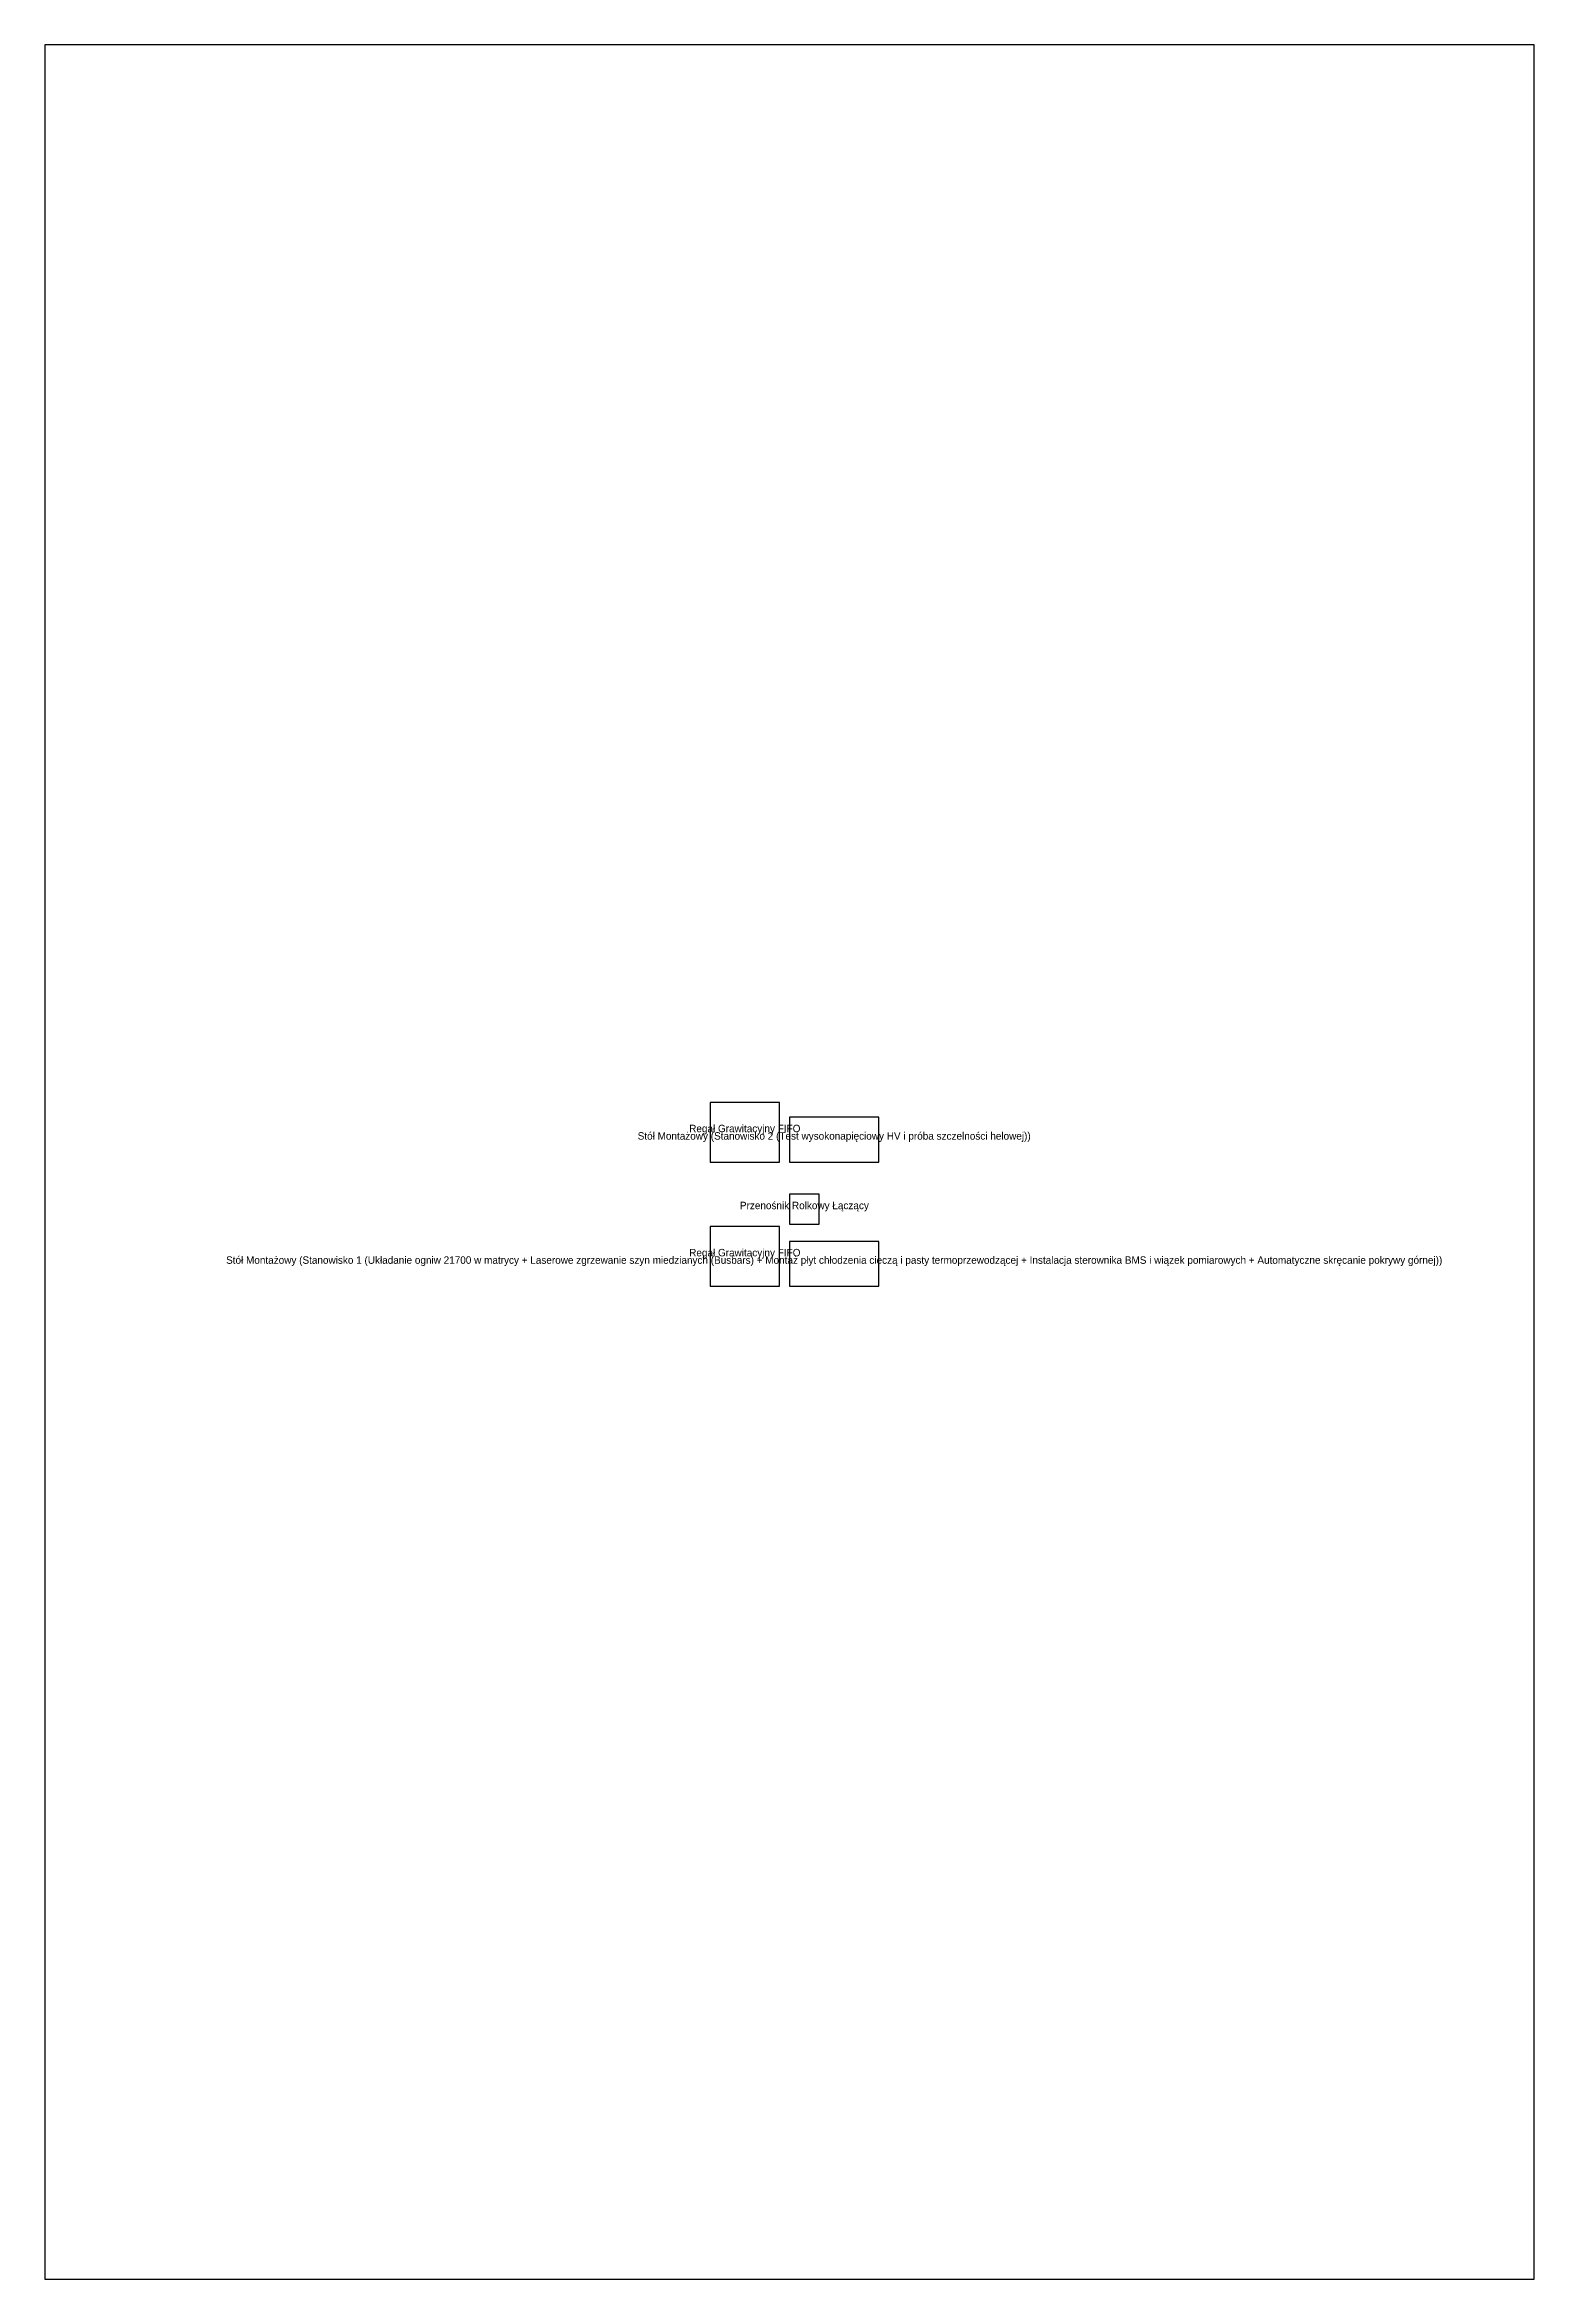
# Model space of a CAD drawing. Extents: x 0 to 30000, y 0 to 45000.
import ezdxf
from ezdxf.enums import TextEntityAlignment as Align

# ---------------------------------------------------------------- set-up
doc = ezdxf.new("R2010")
doc.units = 0
for name, color, linetype in [('EQUIPMENT_ESD', 5, 'CONTINUOUS'), ('FACILITY_WALLS', 7, 'CONTINUOUS'), ('LOGISTICS_FIFO', 2, 'CONTINUOUS')]:
    doc.layers.add(name, color=color, linetype=linetype)

msp = doc.modelspace()

# ---------------------------------------------------------------- linework, layer by layer
at = {"layer": 'EQUIPMENT_ESD'}
for points in [[(15000, 22500), (16800, 22500), (16800, 23400), (15000, 23400)], [(15000, 21250), (15600, 21250), (15600, 21850), (15000, 21850)], [(15000, 20000), (16800, 20000), (16800, 20900), (15000, 20900)]]:
    msp.add_lwpolyline(points, close=True, dxfattribs=at)
at = {"layer": 'FACILITY_WALLS'}
msp.add_lwpolyline([(0, 0), (30000, 0), (30000, 45000), (0, 45000)], close=True, dxfattribs=at)
at = {"layer": 'LOGISTICS_FIFO'}
for points in [[(13400, 22500), (14800, 22500), (14800, 23700), (13400, 23700)], [(13400, 20000), (14800, 20000), (14800, 21200), (13400, 21200)]]:
    msp.add_lwpolyline(points, close=True, dxfattribs=at)

# ---------------------------------------------------------------- texts
at = {"layer": 'EQUIPMENT_ESD'}
for s, p in [('Stół Montażowy (Stanowisko 2 (Test wysokonapięciowy HV i próba szczelności helowej))', (15900, 22950)), ('Przenośnik Rolkowy Łączący', (15300, 21550)), ('Stół Montażowy (Stanowisko 1 (Układanie ogniw 21700 w matrycy + Laserowe zgrzewanie szyn miedzianych (Busbars) + Montaż płyt chłodzenia cieczą i pasty termoprzewodzącej + Instalacja sterownika BMS i wiązek pomiarowych + Automatyczne skręcanie pokrywy górnej))', (15900, 20450))]:
    msp.add_text(s, height=150, dxfattribs=at).set_placement(p, align=Align.CENTER)
at = {"layer": 'LOGISTICS_FIFO'}
for p in [(14100, 23100), (14100, 20600)]:
    msp.add_text('Regał Grawitacyjny FIFO', height=150, dxfattribs=at).set_placement(p, align=Align.CENTER)

doc.saveas('drawing.dxf')
